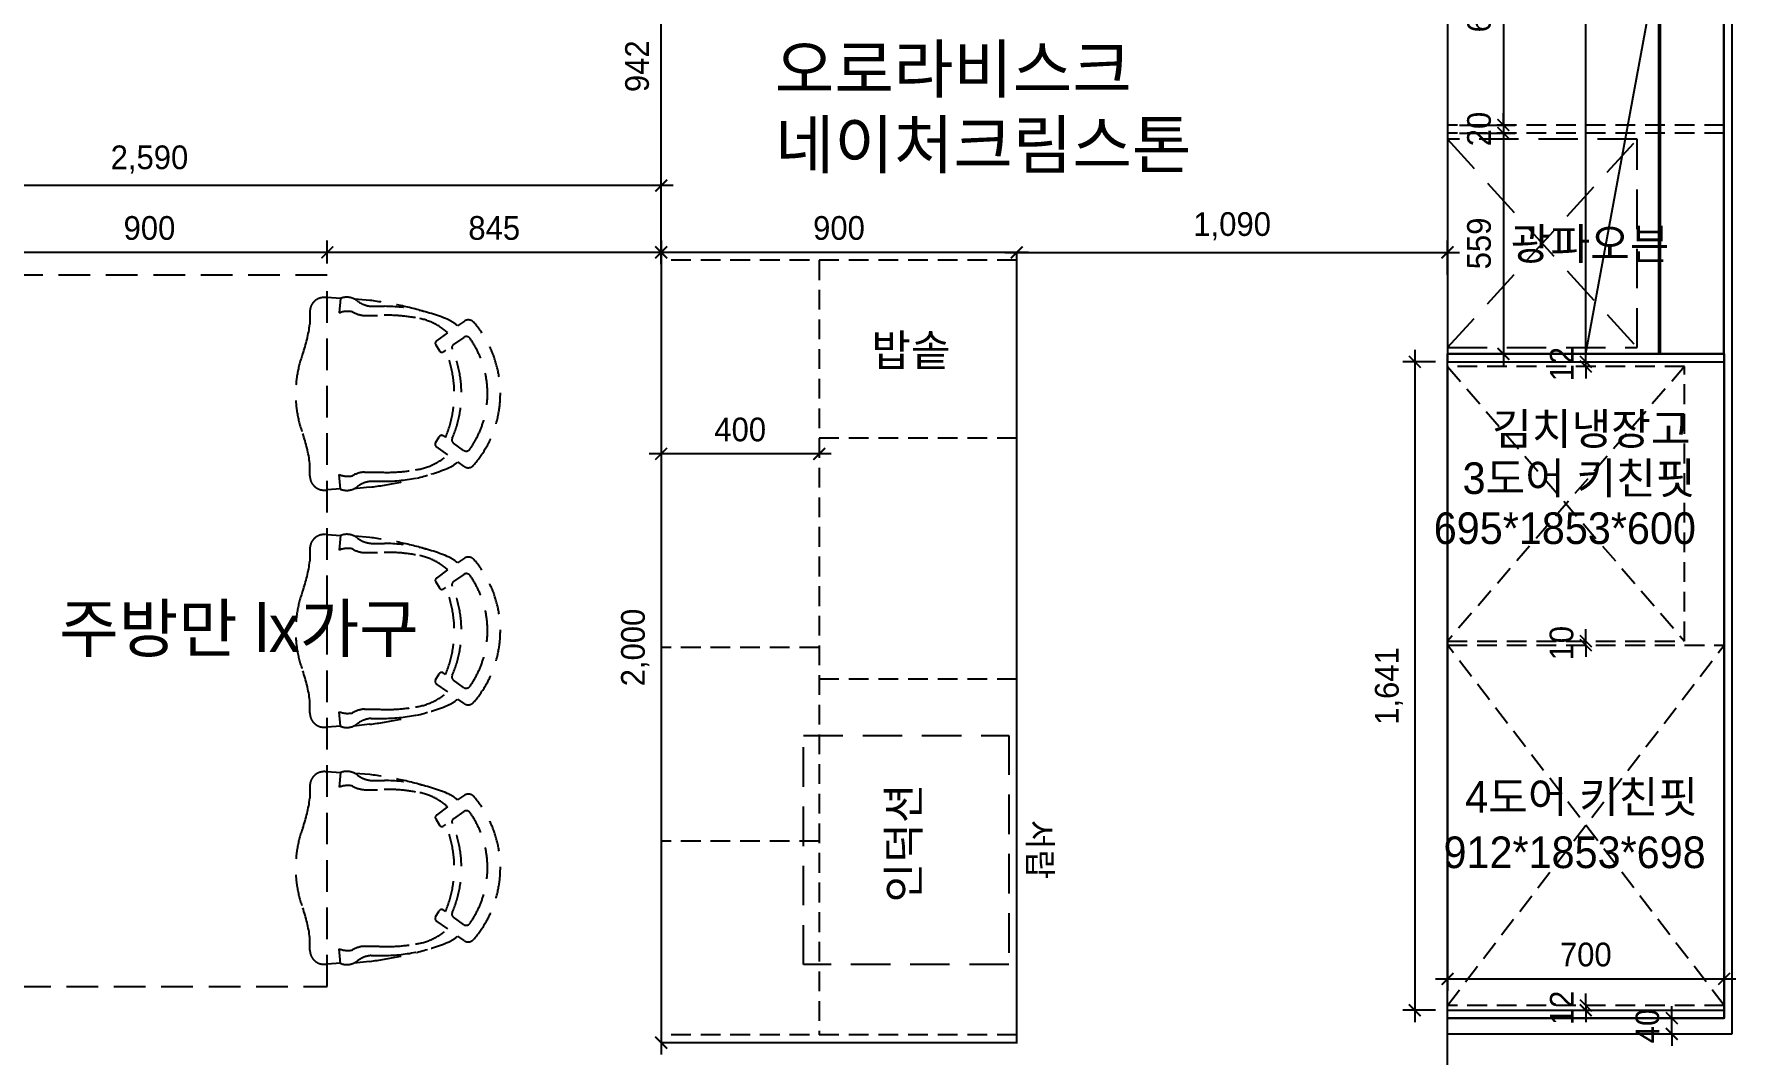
# Model space of a CAD drawing. Header units: millimetres. Extents: x 236955 to 308542, y 30900 to 88969.
# Drawn here: x 269468 to 273775, y 67727 to 70311 of the extents above; entities that cross this region are included whole.
import ezdxf

# ---------------------------------------------------------------- set-up
doc = ezdxf.new("R2010")
doc.units = ezdxf.units.MM
doc.header["$LTSCALE"] = 100
doc.header["$PDMODE"] = 3
for name, pattern in [('DASHED', [0.75, 0.5, -0.25]), ('DASHEDX2', [1.5, 1, -0.5]), ('DH-HID2', [1.2, 0.8, -0.4]), ('HID', [2.3, 1.5, -0.8]), ('HID2', [1, 0.5, -0.5])]:
    doc.linetypes.add(name, pattern=pattern)
doc.layers.get('DEFPOINTS').update_dxf_attribs({"color": 248})
for name, color, linetype in [('0-ELC TEXT', 7, 'Continuous'), ('06-FUR', 6, 'Continuous'), ('06-LIGHT', 4, 'Continuous'), ('07-DIM WAL', 5, 'Continuous'), ('3.기호.계단선', 30, 'Continuous'), ('F-WALL1', 2, 'Continuous'), ('FIN', 7, 'Continuous'), ('FU-FURM', 251, 'DH-HID2'), ('FUR', 8, 'DASHED'), ('설비', 140, 'Continuous')]:
    doc.layers.add(name, color=color, linetype=linetype)
doc.styles.add('HY 울릉도 L', font='')
doc.styles.add('코레일둥고', font='Korail_Round_Gothic_Medium.ttf')
doc.styles.get('HY 울릉도 L').set_extended_font_data('HY울릉도L')
doc.dimstyles.new('30', dxfattribs={"dimscale": 30, "dimtxt": 2, "dimasz": 1, "dimexe": 1, "dimexo": 1, "dimgap": 1, "dimtad": 1, "dimdec": 0, "dimrnd": 0.05, "dimdsep": 46, "dimlunit": 6, "dimtxsty": 'HY 울릉도 L', "dimblk": 'ARCHTICK', "dimcen": 2.5, "dimdle": 1, "dimclrd": 133, "dimclre": 133, "dimclrt": 30, "dimadec": 0, "dimazin": 0, "dimtfac": 1, "dimtdec": 0, "dimtix": 1, "dimtmove": 2, "dimatfit": 3, "dimldrblk": 'ARCHTICK', "dimfxl": 1, "dimlwd": -1, "dimlwe": -1, "dimarcsym": 0})

# ---------------------------------------------------------------- blocks, each defined once
blk = doc.blocks.new('flooor')
at = {"layer": 'F-WALL1'}
for p, q in [((273764.6, 67780.5), (273764.6, 71450.5)), ((273044.6, 67625.5), (273044.6, 67780.5)), ((273044.6, 67780.5), (273764.6, 67780.5))]:
    blk.add_line(p, q, dxfattribs=at)
blk = doc.blocks.new('F-509')
at = {"layer": 'FU-FURM'}
for p, q in [((116.1, 796.9), (127.9, 779.9)), ((157.1, 795.2), (175.2, 769.3)), ((443.1, 794.8), (424.5, 769.2)), ((483.9, 796.4), (472.4, 780)), ((716.1, 796.9), (727.9, 779.9)), ((757.1, 795.2), (775.2, 769.3)), ((1043.1, 794.8), (1024.5, 769.2)), ((1083.9, 796.4), (1072.4, 780)), ((1316.1, 796.9), (1327.9, 779.9)), ((1357.1, 795.2), (1375.2, 769.3)), ((1643.1, 794.8), (1624.5, 769.2)), ((1683.9, 796.4), (1672.4, 780)), ((145.3, 754.6), (166.3, 726.5)), ((176, 724.4), (191.4, 733.8)), ((189.9, 749.5), (193.6, 744.2)), ((410.1, 749), (406.4, 743.6)), ((424, 723.9), (408.6, 733.3)), ((454.3, 755.3), (433.7, 725.9)), ((745.3, 754.6), (766.3, 726.5)), ((776, 724.4), (791.4, 733.8)), ((789.9, 749.5), (793.6, 744.2)), ((1010.1, 749), (1006.4, 743.6)), ((1024, 723.9), (1008.6, 733.3)), ((1054.3, 755.3), (1033.7, 725.9)), ((1345.3, 754.6), (1366.3, 726.5)), ((1376, 724.4), (1391.4, 733.8)), ((1389.9, 749.5), (1393.6, 744.2)), ((1610.1, 749), (1606.4, 743.6)), ((1624, 723.9), (1608.6, 733.3)), ((1654.3, 755.3), (1633.7, 725.9)), ((78.5, 561.5), (78.5, 594.7)), ((101.9, 544), (101.9, 577.2)), ((498.1, 544), (498.1, 577.2)), ((521.5, 561.5), (521.5, 594.7)), ((678.5, 561.5), (678.5, 594.7)), ((701.9, 544), (701.9, 577.2)), ((1098.1, 544), (1098.1, 577.2)), ((1121.5, 561.5), (1121.5, 594.7)), ((1278.5, 561.5), (1278.5, 594.7)), ((1301.9, 544), (1301.9, 577.2)), ((1698.1, 544), (1698.1, 577.2)), ((1721.5, 561.5), (1721.5, 594.7)), ((63.7, 557.8), (60.5, 519.4)), ((536.3, 557.8), (540.8, 516.8)), ((663.7, 557.8), (660.5, 519.4)), ((1136.3, 557.8), (1140.8, 516.8)), ((1263.7, 557.8), (1260.5, 519.4)), ((1736.3, 557.8), (1740.8, 516.8)), ((59.1, 483.4), (56.7, 449.8)), ((58.7, 483.5), (95.5, 480.2)), ((541.3, 483.5), (504.5, 480.2)), ((540.9, 483.4), (543.3, 449.8)), ((659.1, 483.4), (656.7, 449.8)), ((658.7, 483.5), (695.5, 480.2)), ((1141.3, 483.5), (1104.5, 480.2)), ((1140.9, 483.4), (1143.3, 449.8)), ((1259.1, 483.4), (1256.7, 449.8)), ((1258.7, 483.5), (1295.5, 480.2)), ((1741.3, 483.5), (1704.5, 480.2)), ((1740.9, 483.4), (1743.3, 449.8)), ((1800, 450), (0, 450)), ((0, 450), (0, -450)), ((1800, -450), (1800, 450)), ((92.3, 406), (123.7, 406)), ((507.7, 406), (476.3, 406)), ((692.3, 406), (723.7, 406)), ((1107.7, 406), (1076.3, 406)), ((1292.3, 406), (1323.7, 406)), ((1707.7, 406), (1676.3, 406)), ((92.3, -406), (123.7, -406)), ((507.7, -406), (476.3, -406)), ((692.3, -406), (723.7, -406)), ((1107.7, -406), (1076.3, -406)), ((1292.3, -406), (1323.7, -406)), ((1707.7, -406), (1676.3, -406)), ((0, -450), (1800, -450)), ((59.1, -483.4), (56.7, -449.8)), ((540.9, -483.4), (543.3, -449.8)), ((659.1, -483.4), (656.7, -449.8)), ((1140.9, -483.4), (1143.3, -449.8)), ((1259.1, -483.4), (1256.7, -449.8)), ((1740.9, -483.4), (1743.3, -449.8)), ((58.7, -483.5), (95.5, -480.2)), ((541.3, -483.5), (504.5, -480.2)), ((536.3, -557.8), (540.8, -516.8)), ((658.7, -483.5), (695.5, -480.2)), ((1141.3, -483.5), (1104.5, -480.2)), ((1136.3, -557.8), (1140.8, -516.8)), ((1258.7, -483.5), (1295.5, -480.2)), ((1741.3, -483.5), (1704.5, -480.2)), ((1736.3, -557.8), (1740.8, -516.8)), ((63.7, -557.8), (60.5, -519.4)), ((101.9, -544), (101.9, -577.2)), ((498.1, -544), (498.1, -577.2)), ((663.7, -557.8), (660.5, -519.4)), ((701.9, -544), (701.9, -577.2)), ((1098.1, -544), (1098.1, -577.2)), ((1263.7, -557.8), (1260.5, -519.4)), ((1301.9, -544), (1301.9, -577.2)), ((1698.1, -544), (1698.1, -577.2)), ((78.5, -561.5), (78.5, -594.7)), ((521.5, -561.5), (521.5, -594.7)), ((678.5, -561.5), (678.5, -594.7)), ((1121.5, -561.5), (1121.5, -594.7)), ((1278.5, -561.5), (1278.5, -594.7)), ((1721.5, -561.5), (1721.5, -594.7)), ((145.3, -754.6), (166.3, -726.5)), ((176, -724.4), (191.4, -733.8)), ((424, -723.9), (408.6, -733.3)), ((454.3, -755.3), (433.7, -725.9)), ((745.3, -754.6), (766.3, -726.5)), ((776, -724.4), (791.4, -733.8)), ((1024, -723.9), (1008.6, -733.3)), ((1054.3, -755.3), (1033.7, -725.9)), ((1345.3, -754.6), (1366.3, -726.5)), ((1376, -724.4), (1391.4, -733.8)), ((1624, -723.9), (1608.6, -733.3)), ((1654.3, -755.3), (1633.7, -725.9)), ((157.1, -795.2), (175.2, -769.3)), ((189.9, -749.5), (193.6, -744.2)), ((410.1, -749), (406.4, -743.6)), ((443.1, -794.8), (424.5, -769.2)), ((757.1, -795.2), (775.2, -769.3)), ((789.9, -749.5), (793.6, -744.2)), ((1010.1, -749), (1006.4, -743.6)), ((1043.1, -794.8), (1024.5, -769.2)), ((1357.1, -795.2), (1375.2, -769.3)), ((1389.9, -749.5), (1393.6, -744.2)), ((1610.1, -749), (1606.4, -743.6)), ((1643.1, -794.8), (1624.5, -769.2)), ((116.1, -796.9), (127.9, -779.9)), ((483.9, -796.4), (472.4, -780)), ((716.1, -796.9), (727.9, -779.9)), ((1083.9, -796.4), (1072.4, -780)), ((1316.1, -796.9), (1327.9, -779.9)), ((1683.9, -796.4), (1672.4, -780))]:
    blk.add_line(p, q, dxfattribs=at)
for centre, radius, start, end in [((299.7, 612.2), 275.8, 48.9849, 130.9236), ((899.7, 612.2), 275.8, 48.9849, 130.9236), ((1499.7, 612.2), 275.8, 48.9849, 130.9236), ((131.1, 807.1), 18.1, 130.7501, 214.0875), ((299.7, 612.2), 243.3, 55.1442, 124.746), ((468.9, 806.6), 18.1, 325.9124, 49.2502), ((731.1, 807.1), 18.1, 130.7501, 214.0875), ((899.7, 612.2), 243.3, 55.1442, 124.746), ((1068.9, 806.6), 18.1, 325.9124, 49.2502), ((1331.1, 807.1), 18.1, 130.7501, 214.0875), ((1499.7, 612.2), 243.3, 55.1442, 124.746), ((1668.9, 806.6), 18.1, 325.9124, 49.2502), ((204.2, 713.9), 100.8, 139.1184, 153.753), ((166.8, 801.9), 11.7, 117.6527, 214.5336), ((299.7, 505.2), 284.4, 66.6471, 113.3047), ((433.3, 801.5), 11.7, 325.4666, 62.3478), ((396.2, 714), 100.8, 26.247, 40.7292), ((804.2, 713.9), 100.8, 139.1184, 153.753), ((766.8, 801.9), 11.7, 117.6527, 214.5336), ((899.7, 505.2), 284.4, 66.6471, 113.3047), ((1033.3, 801.5), 11.7, 325.4666, 62.3478), ((996.2, 714), 100.8, 26.247, 40.7292), ((1404.2, 713.9), 100.8, 139.1184, 153.753), ((1366.8, 801.9), 11.7, 117.6527, 214.5336), ((1499.7, 505.2), 284.4, 66.6471, 113.3047), ((1633.3, 801.5), 11.7, 325.4666, 62.3478), ((1596.2, 714), 100.8, 26.247, 40.7292), ((508.2, 589.1), 429.7, 156.7536, 179.259), ((257, 653.8), 150.6, 137.9194, 172.5243), ((182.9, 775.1), 9.64, 217.092, 296.3528), ((299.7, 487.1), 284.4, 67.1404, 112.724), ((187.7, 740), 7.23, 301.3071, 34.9997), ((412.3, 739.5), 7.23, 144.9995, 238.6929), ((416.8, 775), 9.64, 243.6473, 322.908), ((343, 653.8), 150.6, 7.4757, 42.378), ((91.8, 589.1), 429.7, 0.741, 23.2464), ((1108.2, 589.1), 429.7, 156.7536, 179.259), ((857, 653.8), 150.6, 137.9194, 172.5243), ((782.9, 775.1), 9.64, 217.092, 296.3528), ((899.7, 487.1), 284.4, 67.1404, 112.724), ((787.7, 740), 7.23, 301.3071, 34.9997), ((1012.3, 739.5), 7.23, 144.9995, 238.6929), ((1016.8, 775), 9.64, 243.6473, 322.908), ((943, 653.8), 150.6, 7.4757, 42.378), ((691.8, 589.1), 429.7, 0.741, 23.2464), ((1708.2, 589.1), 429.7, 156.7536, 179.259), ((1457, 653.8), 150.6, 137.9194, 172.5243), ((1382.9, 775.1), 9.64, 217.092, 296.3528), ((1499.7, 487.1), 284.4, 67.1404, 112.724), ((1387.7, 740), 7.23, 301.3071, 34.9997), ((1612.3, 739.5), 7.23, 144.9995, 238.6929), ((1616.8, 775), 9.64, 243.6473, 322.908), ((1543, 653.8), 150.6, 7.4757, 42.378), ((1291.8, 589.1), 429.7, 0.741, 23.2464), ((961.3, 447.1), 904.4, 163.5478, 172.973), ((172.2, 730.6), 7.23, 214.9997, 301.3075), ((427.8, 730.1), 7.23, 238.6924, 325.0004), ((-361.3, 447.1), 904.4, 7.027, 16.4522), ((1561.3, 447.1), 904.4, 163.5478, 172.973), ((772.2, 730.6), 7.23, 214.9997, 301.3075), ((1027.8, 730.1), 7.23, 238.6924, 325.0004), ((238.7, 447.1), 904.4, 7.027, 16.4522), ((2161.3, 447.1), 904.4, 163.5478, 172.973), ((1372.2, 730.6), 7.23, 214.9997, 301.3075), ((1627.8, 730.1), 7.23, 238.6924, 325.0004), ((838.7, 447.1), 904.4, 7.027, 16.4522), ((504.6, 601.2), 403.4, 169.6933, 183.4014), ((95.4, 601.2), 403.4, 356.5986, 10.3067), ((1104.6, 601.2), 403.4, 169.6933, 183.4014), ((695.4, 601.2), 403.4, 356.5986, 10.3067), ((1704.6, 601.2), 403.4, 169.6933, 183.4014), ((1295.4, 601.2), 403.4, 356.5986, 10.3067), ((12.4, 599.8), 66.3, 7.6833, 7.6834), ((612.4, 599.8), 66.3, 7.6833, 7.6834), ((1212.4, 599.8), 66.3, 7.6833, 7.6834), ((12.4, 566.6), 66.3, 320.6575, 355.5515), ((587.6, 566.6), 66.3, 184.4485, 219.3424), ((612.4, 566.6), 66.3, 320.6575, 355.5515), ((1187.6, 566.6), 66.3, 184.4485, 219.3424), ((1212.4, 566.6), 66.3, 320.6575, 355.5515), ((1787.6, 566.6), 66.3, 184.4485, 219.3424), ((98.4, 499.5), 42.8, 144.1119, 201.9627), ((35.7, 548), 66.3, 329.0557, 356.5514), ((564.3, 548), 66.3, 183.4486, 210.9443), ((501.6, 499.5), 42.8, 338.0372, 35.8882), ((698.4, 499.5), 42.8, 144.1119, 201.9627), ((635.7, 548), 66.3, 329.0557, 356.5514), ((1164.3, 548), 66.3, 183.4486, 210.9443), ((1101.6, 499.5), 42.8, 338.0372, 35.8882), ((1298.4, 499.5), 42.8, 144.1119, 201.9627), ((1235.7, 548), 66.3, 329.0557, 356.5514), ((1764.3, 548), 66.3, 183.4486, 210.9443), ((1701.6, 499.5), 42.8, 338.0372, 35.8882), ((150.1, 501.9), 58.8, 168.2458, 201.6628), ((449.9, 501.9), 58.8, 338.3372, 11.7542), ((750.1, 501.9), 58.8, 168.2458, 201.6628), ((1049.9, 501.9), 58.8, 338.3372, 11.7542), ((1350.1, 501.9), 58.8, 168.2458, 201.6628), ((1649.9, 501.9), 58.8, 338.3372, 11.7542), ((92.3, 442.1), 36.1, 172.9835, 270), ((507.7, 442.1), 36.1, 270, 7.0165), ((692.3, 442.1), 36.1, 172.9835, 270), ((1107.7, 442.1), 36.1, 270, 7.0165), ((1292.3, 442.1), 36.1, 172.9835, 270), ((1707.7, 442.1), 36.1, 270, 7.0165), ((76.4, 41.3), 367.7, 70.4837, 82.6116), ((300, 659.5), 289.7, 249.6554, 290.3446), ((523.6, 41.3), 367.7, 97.3884, 109.5163), ((676.4, 41.3), 367.7, 70.4837, 82.6116), ((900, 659.5), 289.7, 249.6554, 290.3446), ((1123.6, 41.3), 367.7, 97.3884, 109.5163), ((1276.4, 41.3), 367.7, 70.4837, 82.6116), ((1500, 659.5), 289.7, 249.6554, 290.3446), ((1723.6, 41.3), 367.7, 97.3884, 109.5163), ((300, -659.5), 289.7, 69.6554, 110.3446), ((900, -659.5), 289.7, 69.6554, 110.3446), ((1500, -659.5), 289.7, 69.6554, 110.3446), ((92.3, -442.1), 36.1, 90, 187.0165), ((76.4, -41.3), 367.7, 277.3884, 289.5163), ((523.6, -41.3), 367.7, 250.4837, 262.6116), ((507.7, -442.1), 36.1, 352.9835, 90), ((692.3, -442.1), 36.1, 90, 187.0165), ((676.4, -41.3), 367.7, 277.3884, 289.5163), ((1123.6, -41.3), 367.7, 250.4837, 262.6116), ((1107.7, -442.1), 36.1, 352.9835, 90), ((1292.3, -442.1), 36.1, 90, 187.0165), ((1276.4, -41.3), 367.7, 277.3884, 289.5163), ((1723.6, -41.3), 367.7, 250.4837, 262.6116), ((1707.7, -442.1), 36.1, 352.9835, 90), ((98.4, -499.5), 42.8, 158.0373, 215.8881), ((150.1, -501.9), 58.8, 158.3372, 191.7542), ((35.7, -548), 66.3, 3.4486, 30.9443), ((564.3, -548), 66.3, 149.0557, 176.5514), ((449.9, -501.9), 58.8, 348.2458, 21.6628), ((501.6, -499.5), 42.8, 324.1118, 21.9628), ((698.4, -499.5), 42.8, 158.0373, 215.8881), ((750.1, -501.9), 58.8, 158.3372, 191.7542), ((635.7, -548), 66.3, 3.4486, 30.9443), ((1164.3, -548), 66.3, 149.0557, 176.5514), ((1049.9, -501.9), 58.8, 348.2458, 21.6628), ((1101.6, -499.5), 42.8, 324.1118, 21.9628), ((1298.4, -499.5), 42.8, 158.0373, 215.8881), ((1350.1, -501.9), 58.8, 158.3372, 191.7542), ((1235.7, -548), 66.3, 3.4486, 30.9443), ((1764.3, -548), 66.3, 149.0557, 176.5514), ((1649.9, -501.9), 58.8, 348.2458, 21.6628), ((1701.6, -499.5), 42.8, 324.1118, 21.9628), ((12.4, -566.6), 66.3, 4.4485, 39.3425), ((961.3, -447.1), 904.4, 187.027, 196.4522), ((-361.3, -447.1), 904.4, 343.5478, 352.973), ((587.6, -566.6), 66.3, 140.6576, 175.5515), ((612.4, -566.6), 66.3, 4.4485, 39.3425), ((1561.3, -447.1), 904.4, 187.027, 196.4522), ((238.7, -447.1), 904.4, 343.5478, 352.973), ((1187.6, -566.6), 66.3, 140.6576, 175.5515), ((1212.4, -566.6), 66.3, 4.4485, 39.3425), ((2161.3, -447.1), 904.4, 187.027, 196.4522), ((838.7, -447.1), 904.4, 343.5478, 352.973), ((1787.6, -566.6), 66.3, 140.6576, 175.5515), ((508.2, -589.1), 429.7, 180.741, 203.2464), ((504.6, -601.2), 403.4, 176.5986, 190.3067), ((91.8, -589.1), 429.7, 336.7536, 359.259), ((95.4, -601.2), 403.4, 349.6933, 3.4014), ((1108.2, -589.1), 429.7, 180.741, 203.2464), ((1104.6, -601.2), 403.4, 176.5986, 190.3067), ((691.8, -589.1), 429.7, 336.7536, 359.259), ((695.4, -601.2), 403.4, 349.6933, 3.4014), ((1708.2, -589.1), 429.7, 180.741, 203.2464), ((1704.6, -601.2), 403.4, 176.5986, 190.3067), ((1291.8, -589.1), 429.7, 336.7536, 359.259), ((1295.4, -601.2), 403.4, 349.6933, 3.4014), ((12.4, -599.8), 66.3, 352.3166, 352.3167), ((612.4, -599.8), 66.3, 352.3166, 352.3167), ((1212.4, -599.8), 66.3, 352.3166, 352.3167), ((257, -653.8), 150.6, 187.4757, 222.0806), ((343, -653.8), 150.6, 317.622, 352.5243), ((857, -653.8), 150.6, 187.4757, 222.0806), ((943, -653.8), 150.6, 317.622, 352.5243), ((1457, -653.8), 150.6, 187.4757, 222.0806), ((1543, -653.8), 150.6, 317.622, 352.5243), ((172.2, -730.6), 7.23, 58.6925, 145.0003), ((427.8, -730.1), 7.23, 34.9996, 121.3076), ((772.2, -730.6), 7.23, 58.6925, 145.0003), ((1027.8, -730.1), 7.23, 34.9996, 121.3076), ((1372.2, -730.6), 7.23, 58.6925, 145.0003), ((1627.8, -730.1), 7.23, 34.9996, 121.3076), ((204.2, -713.9), 100.8, 206.247, 220.8816), ((182.9, -775.1), 9.64, 63.6472, 142.908), ((299.7, -505.2), 284.4, 246.6953, 293.3529), ((299.7, -487.1), 284.4, 247.276, 292.8596), ((187.7, -740), 7.23, 325.0003, 58.6929), ((412.3, -739.5), 7.23, 121.3071, 215.0005), ((416.8, -775), 9.64, 37.092, 116.3527), ((396.2, -714), 100.8, 319.2708, 333.753), ((804.2, -713.9), 100.8, 206.247, 220.8816), ((782.9, -775.1), 9.64, 63.6472, 142.908), ((899.7, -505.2), 284.4, 246.6953, 293.3529), ((899.7, -487.1), 284.4, 247.276, 292.8596), ((787.7, -740), 7.23, 325.0003, 58.6929), ((1012.3, -739.5), 7.23, 121.3071, 215.0005), ((1016.8, -775), 9.64, 37.092, 116.3527), ((996.2, -714), 100.8, 319.2708, 333.753), ((1404.2, -713.9), 100.8, 206.247, 220.8816), ((1382.9, -775.1), 9.64, 63.6472, 142.908), ((1499.7, -505.2), 284.4, 246.6953, 293.3529), ((1499.7, -487.1), 284.4, 247.276, 292.8596), ((1387.7, -740), 7.23, 325.0003, 58.6929), ((1612.3, -739.5), 7.23, 121.3071, 215.0005), ((1616.8, -775), 9.64, 37.092, 116.3527), ((1596.2, -714), 100.8, 319.2708, 333.753), ((131.1, -807.1), 18.1, 145.9125, 229.2499), ((166.8, -801.9), 11.7, 145.4664, 242.3473), ((299.7, -612.2), 243.3, 235.254, 304.8558), ((433.3, -801.5), 11.7, 297.6522, 34.5334), ((468.9, -806.6), 18.1, 310.7498, 34.0876), ((731.1, -807.1), 18.1, 145.9125, 229.2499), ((766.8, -801.9), 11.7, 145.4664, 242.3473), ((899.7, -612.2), 243.3, 235.254, 304.8558), ((1033.3, -801.5), 11.7, 297.6522, 34.5334), ((1068.9, -806.6), 18.1, 310.7498, 34.0876), ((1331.1, -807.1), 18.1, 145.9125, 229.2499), ((1366.8, -801.9), 11.7, 145.4664, 242.3473), ((1499.7, -612.2), 243.3, 235.254, 304.8558), ((1633.3, -801.5), 11.7, 297.6522, 34.5334), ((1668.9, -806.6), 18.1, 310.7498, 34.0876), ((299.7, -612.2), 275.8, 229.0764, 311.0151), ((899.7, -612.2), 275.8, 229.0764, 311.0151), ((1499.7, -612.2), 275.8, 229.0764, 311.0151)]:
    blk.add_arc(centre, radius, start, end, dxfattribs=at)
blk = doc.blocks.new('_ArchTick')
at = {"color": 0, "linetype": 'ByBlock', "const_width": 0.15}
blk.add_lwpolyline([(-0.5, -0.5), (0.5, 0.5)], dxfattribs=at)
blk = doc.blocks.new('*D74')
at = {"layer": '07-DIM WAL', "color": 133}
for p, q in [((273044.6, 69471.5), (273044.6, 67889.8)), ((273744.6, 69471.5), (273744.6, 67889.8)), ((273014.6, 67919.8), (273774.6, 67919.8))]:
    blk.add_line(p, q, dxfattribs=at)
at = {"layer": 'DEFPOINTS', "color": 0}
for p in [(273044.6, 69501.5), (273744.6, 69501.5), (273744.6, 67919.8)]:
    blk.add_point(p, dxfattribs=at)
at = {"layer": '07-DIM WAL', "color": 133, "xscale": 30, "yscale": 30, "zscale": 30, "rotation": 180}
blk.add_blockref('_ArchTick', (273044.6, 67919.8), dxfattribs=at)
at = {"layer": '07-DIM WAL', "color": 133, "xscale": 30, "yscale": 30, "zscale": 30}
blk.add_blockref('_ArchTick', (273744.6, 67919.8), dxfattribs=at)
at = {"layer": '07-DIM WAL', "color": 30, "insert": (273394.6, 67981.1), "char_height": 60, "attachment_point": 5, "style": 'HY 울릉도 L'}
blk.add_mtext('700', dxfattribs=at)
blk = doc.blocks.new('*D75')
at = {"layer": '07-DIM WAL', "color": 133}
for p, q in [((273394.6, 67852.5), (273394.6, 67882.5)), ((273394.6, 67852.5), (273394.6, 67840.5)), ((273394.6, 67840.5), (273394.6, 67810.5)), ((273424.6, 67852.5), (273424.6, 67852.5)), ((273424.6, 67840.5), (273424.6, 67840.5))]:
    blk.add_line(p, q, dxfattribs=at)
at = {"layer": 'DEFPOINTS', "color": 0}
for p in [(273394.6, 67852.5), (273394.6, 67840.5), (273394.6, 67840.5)]:
    blk.add_point(p, dxfattribs=at)
at = {"layer": '07-DIM WAL', "color": 133, "xscale": 30, "yscale": 30, "zscale": 30}
for p, rotation in [((273394.6, 67852.5), 270), ((273394.6, 67840.5), 90)]:
    blk.add_blockref('_ArchTick', p, dxfattribs=dict(at, rotation=rotation))
at = {"layer": '07-DIM WAL', "color": 30, "insert": (273333.9, 67846.5), "char_height": 60, "attachment_point": 5, "rotation": 90, "style": 'HY 울릉도 L'}
blk.add_mtext('12', dxfattribs=at)
blk = doc.blocks.new('*D76')
at = {"layer": '07-DIM WAL', "color": 133}
for p, q in [((273394.6, 68774.5), (273394.6, 68804.5)), ((273394.6, 68764.5), (273394.6, 68774.5)), ((273394.6, 68764.5), (273394.6, 68734.5)), ((273424.6, 68774.5), (273424.6, 68774.5)), ((273424.6, 68764.5), (273424.6, 68764.5))]:
    blk.add_line(p, q, dxfattribs=at)
at = {"layer": 'DEFPOINTS', "color": 0}
for p in [(273394.6, 68774.5), (273394.6, 68774.5), (273394.6, 68764.5)]:
    blk.add_point(p, dxfattribs=at)
at = {"layer": '07-DIM WAL', "color": 133, "xscale": 30, "yscale": 30, "zscale": 30}
for p, rotation in [((273394.6, 68774.5), 270), ((273394.6, 68764.5), 90)]:
    blk.add_blockref('_ArchTick', p, dxfattribs=dict(at, rotation=rotation))
at = {"layer": '07-DIM WAL', "color": 30, "insert": (273333.4, 68769.5), "char_height": 60, "attachment_point": 5, "rotation": 90, "style": 'HY 울릉도 L'}
blk.add_mtext('10', dxfattribs=at)
blk = doc.blocks.new('*D77')
at = {"layer": '07-DIM WAL', "color": 133}
for p, q in [((273394.6, 69481.5), (273394.6, 69511.5)), ((273394.6, 69469.5), (273394.6, 69481.5)), ((273424.6, 69481.5), (273424.6, 69481.5)), ((273394.6, 69469.5), (273394.6, 69439.5)), ((273424.6, 69469.5), (273424.6, 69469.5))]:
    blk.add_line(p, q, dxfattribs=at)
at = {"layer": 'DEFPOINTS', "color": 0}
for p in [(273394.6, 69481.5), (273394.6, 69481.5), (273394.6, 69469.5)]:
    blk.add_point(p, dxfattribs=at)
at = {"layer": '07-DIM WAL', "color": 133, "xscale": 30, "yscale": 30, "zscale": 30}
for p, rotation in [((273394.6, 69481.5), 270), ((273394.6, 69469.5), 90)]:
    blk.add_blockref('_ArchTick', p, dxfattribs=dict(at, rotation=rotation))
at = {"layer": '07-DIM WAL', "color": 30, "insert": (273333.9, 69475.5), "char_height": 60, "attachment_point": 5, "rotation": 90, "style": 'HY 울릉도 L'}
blk.add_mtext('12', dxfattribs=at)
blk = doc.blocks.new('*D78')
at = {"layer": '07-DIM WAL', "color": 133}
for p, q in [((271054.6, 69728.5), (271054.6, 70730.5)), ((271118.3, 70700.5), (271024.6, 70700.5)), ((271024.6, 69758.5), (271024.6, 69758.5))]:
    blk.add_line(p, q, dxfattribs=at)
at = {"layer": 'DEFPOINTS', "color": 0}
for p in [(271054.6, 70700.5), (271148.3, 70700.5), (271054.6, 69758.5)]:
    blk.add_point(p, dxfattribs=at)
at = {"layer": '07-DIM WAL', "color": 133, "xscale": 30, "yscale": 30, "zscale": 30}
for p, rotation in [((271054.6, 70700.5), 90), ((271054.6, 69758.5), 270)]:
    blk.add_blockref('_ArchTick', p, dxfattribs=dict(at, rotation=rotation))
at = {"layer": '07-DIM WAL', "color": 30, "insert": (270993.9, 70229.5), "char_height": 60, "attachment_point": 5, "rotation": 90, "style": 'HY 울릉도 L'}
blk.add_mtext('942', dxfattribs=at)
blk = doc.blocks.new('*D79')
at = {"layer": '07-DIM WAL', "color": 133}
for p, q in [((271054.6, 69788.5), (271054.6, 67728.5)), ((271084.6, 69758.5), (271084.6, 69758.5)), ((271084.6, 67758.5), (271084.6, 67758.5))]:
    blk.add_line(p, q, dxfattribs=at)
at = {"layer": 'DEFPOINTS', "color": 0}
for p in [(271054.6, 69758.5), (271054.6, 67758.5), (271054.6, 67758.5)]:
    blk.add_point(p, dxfattribs=at)
at = {"layer": '07-DIM WAL', "color": 133, "xscale": 30, "yscale": 30, "zscale": 30}
for p, rotation in [((271054.6, 69758.5), 90), ((271054.6, 67758.5), 270)]:
    blk.add_blockref('_ArchTick', p, dxfattribs=dict(at, rotation=rotation))
at = {"layer": '07-DIM WAL', "color": 30, "insert": (270988.7, 68758.5), "char_height": 60, "attachment_point": 5, "rotation": 90, "style": 'HY 울릉도 L'}
blk.add_mtext('2,000', dxfattribs=at)
blk = doc.blocks.new('*D80')
at = {"layer": '07-DIM WAL', "color": 133}
for p, q in [((270209.6, 69788.5), (270209.6, 69788.5)), ((271054.6, 69788.5), (271054.6, 69788.5)), ((271084.6, 69758.5), (270179.6, 69758.5))]:
    blk.add_line(p, q, dxfattribs=at)
at = {"layer": 'DEFPOINTS', "color": 0}
for p in [(270209.6, 69758.5), (270209.6, 69758.5), (271054.6, 69758.5)]:
    blk.add_point(p, dxfattribs=at)
at = {"layer": '07-DIM WAL', "color": 133, "xscale": 30, "yscale": 30, "zscale": 30, "rotation": 180}
blk.add_blockref('_ArchTick', (270209.6, 69758.5), dxfattribs=at)
at = {"layer": '07-DIM WAL', "color": 133, "xscale": 30, "yscale": 30, "zscale": 30}
blk.add_blockref('_ArchTick', (271054.6, 69758.5), dxfattribs=at)
at = {"layer": '07-DIM WAL', "color": 30, "insert": (270632.1, 69819.8), "char_height": 60, "attachment_point": 5, "style": 'HY 울릉도 L'}
blk.add_mtext('845', dxfattribs=at)
blk = doc.blocks.new('*D81')
at = {"layer": '07-DIM WAL', "color": 133}
for p, q in [((269309.6, 69730.5), (269309.6, 69788.5)), ((270209.6, 69730.5), (270209.6, 69788.5)), ((270239.6, 69758.5), (269279.6, 69758.5))]:
    blk.add_line(p, q, dxfattribs=at)
at = {"layer": 'DEFPOINTS', "color": 0}
for p in [(269309.6, 69758.5), (269309.6, 69700.5), (270209.6, 69700.5)]:
    blk.add_point(p, dxfattribs=at)
at = {"layer": '07-DIM WAL', "color": 133, "xscale": 30, "yscale": 30, "zscale": 30, "rotation": 180}
blk.add_blockref('_ArchTick', (269309.6, 69758.5), dxfattribs=at)
at = {"layer": '07-DIM WAL', "color": 133, "xscale": 30, "yscale": 30, "zscale": 30}
blk.add_blockref('_ArchTick', (270209.6, 69758.5), dxfattribs=at)
at = {"layer": '07-DIM WAL', "color": 30, "insert": (269759.6, 69819.8), "char_height": 60, "attachment_point": 5, "style": 'HY 울릉도 L'}
blk.add_mtext('900', dxfattribs=at)
blk = doc.blocks.new('*D83')
at = {"layer": '07-DIM WAL', "color": 133}
for p, q in [((271054.6, 69788.5), (271054.6, 69788.5)), ((271954.6, 69788.5), (271954.6, 69788.5)), ((271984.6, 69758.5), (271024.6, 69758.5))]:
    blk.add_line(p, q, dxfattribs=at)
at = {"layer": 'DEFPOINTS', "color": 0}
for p in [(271054.6, 69758.5), (271054.6, 69758.5), (271954.6, 69758.5)]:
    blk.add_point(p, dxfattribs=at)
at = {"layer": '07-DIM WAL', "color": 133, "xscale": 30, "yscale": 30, "zscale": 30, "rotation": 180}
blk.add_blockref('_ArchTick', (271054.6, 69758.5), dxfattribs=at)
at = {"layer": '07-DIM WAL', "color": 133, "xscale": 30, "yscale": 30, "zscale": 30}
blk.add_blockref('_ArchTick', (271954.6, 69758.5), dxfattribs=at)
at = {"layer": '07-DIM WAL', "color": 30, "insert": (271504.6, 69819.8), "char_height": 60, "attachment_point": 5, "style": 'HY 울릉도 L'}
blk.add_mtext('900', dxfattribs=at)
blk = doc.blocks.new('*D84')
at = {"layer": '07-DIM WAL', "color": 133}
for p, q in [((271954.6, 69788.5), (271954.6, 69788.5)), ((273044.6, 69701.6), (273044.6, 69788.5)), ((271924.6, 69758.5), (273074.6, 69758.5))]:
    blk.add_line(p, q, dxfattribs=at)
at = {"layer": 'DEFPOINTS', "color": 0}
for p in [(271954.6, 69758.5), (273044.6, 69758.5), (273044.6, 69671.6)]:
    blk.add_point(p, dxfattribs=at)
at = {"layer": '07-DIM WAL', "color": 133, "xscale": 30, "yscale": 30, "zscale": 30, "rotation": 180}
blk.add_blockref('_ArchTick', (271954.6, 69758.5), dxfattribs=at)
at = {"layer": '07-DIM WAL', "color": 133, "xscale": 30, "yscale": 30, "zscale": 30}
blk.add_blockref('_ArchTick', (273044.6, 69758.5), dxfattribs=at)
at = {"layer": '07-DIM WAL', "color": 30, "insert": (272499.6, 69824.5), "char_height": 60, "attachment_point": 5, "style": 'HY 울릉도 L'}
blk.add_mtext('1,090', dxfattribs=at)
blk = doc.blocks.new('*D371')
at = {"layer": '07-DIM WAL', "color": 133}
for p, q in [((273074.6, 70680.5), (273216, 70680.5)), ((273186, 70710.5), (273186, 70050.5)), ((273074.6, 70080.5), (273216, 70080.5))]:
    blk.add_line(p, q, dxfattribs=at)
at = {"layer": 'DEFPOINTS', "color": 0}
for p in [(273044.6, 70680.5), (273044.6, 70080.5), (273186, 70080.5)]:
    blk.add_point(p, dxfattribs=at)
at = {"layer": '07-DIM WAL', "color": 133, "xscale": 30, "yscale": 30, "zscale": 30}
for p, rotation in [((273186, 70680.5), 90), ((273186, 70080.5), 270)]:
    blk.add_blockref('_ArchTick', p, dxfattribs=dict(at, rotation=rotation))
at = {"layer": '07-DIM WAL', "color": 30, "insert": (273124.7, 70380.5), "char_height": 60, "attachment_point": 5, "rotation": 90, "style": 'HY 울릉도 L'}
blk.add_mtext('600', dxfattribs=at)
blk = doc.blocks.new('*D372')
at = {"layer": '07-DIM WAL', "color": 133}
for p, q in [((273074.6, 70080.5), (273216, 70080.5)), ((273186, 70080.5), (273186, 70110.5)), ((273186, 70080.5), (273186, 70060.5)), ((273074.6, 70060.5), (273216, 70060.5)), ((273186, 70060.5), (273186, 70030.5))]:
    blk.add_line(p, q, dxfattribs=at)
at = {"layer": 'DEFPOINTS', "color": 0}
for p in [(273044.6, 70080.5), (273044.6, 70060.5), (273186, 70060.5)]:
    blk.add_point(p, dxfattribs=at)
at = {"layer": '07-DIM WAL', "color": 133, "xscale": 30, "yscale": 30, "zscale": 30}
for p, rotation in [((273186, 70080.5), 270), ((273186, 70060.5), 90)]:
    blk.add_blockref('_ArchTick', p, dxfattribs=dict(at, rotation=rotation))
at = {"layer": '07-DIM WAL', "color": 30, "insert": (273124.7, 70070.5), "char_height": 60, "attachment_point": 5, "rotation": 90, "style": 'HY 울릉도 L'}
blk.add_mtext('20', dxfattribs=at)
blk = doc.blocks.new('*D373')
at = {"layer": '07-DIM WAL', "color": 133}
for p, q in [((273186, 70090.5), (273186, 69471.5)), ((273074.6, 70060.5), (273216, 70060.5)), ((273074.6, 69501.5), (273216, 69501.5))]:
    blk.add_line(p, q, dxfattribs=at)
at = {"layer": 'DEFPOINTS', "color": 0}
for p in [(273044.6, 70060.5), (273044.6, 69501.5), (273186, 69501.5)]:
    blk.add_point(p, dxfattribs=at)
at = {"layer": '07-DIM WAL', "color": 133, "xscale": 30, "yscale": 30, "zscale": 30}
for p, rotation in [((273186, 70060.5), 90), ((273186, 69501.5), 270)]:
    blk.add_blockref('_ArchTick', p, dxfattribs=dict(at, rotation=rotation))
at = {"layer": '07-DIM WAL', "color": 30, "insert": (273124.6, 69781), "char_height": 60, "attachment_point": 5, "rotation": 90, "style": 'HY 울릉도 L'}
blk.add_mtext('559', dxfattribs=at)
blk = doc.blocks.new('*D374')
at = {"layer": '07-DIM WAL', "color": 133}
for p, q in [((273014.6, 69481.5), (272931.9, 69481.5)), ((272961.9, 69511.5), (272961.9, 67810.5)), ((273014.6, 67840.5), (272931.9, 67840.5))]:
    blk.add_line(p, q, dxfattribs=at)
at = {"layer": 'DEFPOINTS', "color": 0}
for p in [(273044.6, 69481.5), (272961.9, 67840.5), (273044.6, 67840.5)]:
    blk.add_point(p, dxfattribs=at)
at = {"layer": '07-DIM WAL', "color": 133, "xscale": 30, "yscale": 30, "zscale": 30}
for p, rotation in [((272961.9, 69481.5), 90), ((272961.9, 67840.5), 270)]:
    blk.add_blockref('_ArchTick', p, dxfattribs=dict(at, rotation=rotation))
at = {"layer": '07-DIM WAL', "color": 30, "insert": (272896.6, 68661), "char_height": 60, "attachment_point": 5, "rotation": 90, "style": 'HY 울릉도 L'}
blk.add_mtext('1,641', dxfattribs=at)
blk = doc.blocks.new('*D375')
at = {"layer": '07-DIM WAL', "color": 133}
for p, q in [((273612.1, 67820.5), (273612.1, 67850.5)), ((273612.1, 67780.5), (273612.1, 67820.5)), ((273642.1, 67820.5), (273642.1, 67820.5)), ((273612.1, 67780.5), (273612.1, 67750.5)), ((273642.1, 67780.5), (273642.1, 67780.5))]:
    blk.add_line(p, q, dxfattribs=at)
at = {"layer": 'DEFPOINTS', "color": 0}
for p in [(273612.1, 67820.5), (273612.1, 67820.5), (273612.1, 67780.5)]:
    blk.add_point(p, dxfattribs=at)
at = {"layer": '07-DIM WAL', "color": 133, "xscale": 30, "yscale": 30, "zscale": 30}
for p, rotation in [((273612.1, 67820.5), 270), ((273612.1, 67780.5), 90)]:
    blk.add_blockref('_ArchTick', p, dxfattribs=dict(at, rotation=rotation))
at = {"layer": '07-DIM WAL', "color": 30, "insert": (273550.8, 67800.5), "char_height": 60, "attachment_point": 5, "rotation": 90, "style": 'HY 울릉도 L'}
blk.add_mtext('40', dxfattribs=at)
blk = doc.blocks.new('*D463')
at = {"color": 133}
for p, q in [((268464.6, 69788.5), (268464.6, 69957.4)), ((271054.6, 69788.5), (271054.6, 69957.4)), ((271084.6, 69927.4), (268434.6, 69927.4))]:
    blk.add_line(p, q, dxfattribs=at)
at = {"layer": 'DEFPOINTS', "color": 0}
for p in [(268464.6, 69927.4), (268464.6, 69758.5), (271054.6, 69758.5)]:
    blk.add_point(p, dxfattribs=at)
at = {"color": 133, "xscale": 30, "yscale": 30, "zscale": 30, "rotation": 180}
blk.add_blockref('_ArchTick', (268464.6, 69927.4), dxfattribs=at)
at = {"color": 133, "xscale": 30, "yscale": 30, "zscale": 30}
blk.add_blockref('_ArchTick', (271054.6, 69927.4), dxfattribs=at)
at = {"color": 30, "insert": (269759.6, 69993.4), "char_height": 60, "attachment_point": 5, "style": 'HY 울릉도 L'}
blk.add_mtext('2,590', dxfattribs=at)
blk = doc.blocks.new('*D465')
at = {"color": 133}
for p, q in [((271054.6, 69278.5), (271054.6, 69278.5)), ((271454.6, 69278.5), (271454.6, 69278.5)), ((271484.6, 69248.5), (271024.6, 69248.5))]:
    blk.add_line(p, q, dxfattribs=at)
at = {"layer": 'DEFPOINTS', "color": 0}
for p in [(271054.6, 69248.5), (271054.6, 69248.5), (271454.6, 69248.5)]:
    blk.add_point(p, dxfattribs=at)
at = {"color": 133, "xscale": 30, "yscale": 30, "zscale": 30, "rotation": 180}
blk.add_blockref('_ArchTick', (271054.6, 69248.5), dxfattribs=at)
at = {"color": 133, "xscale": 30, "yscale": 30, "zscale": 30}
blk.add_blockref('_ArchTick', (271454.6, 69248.5), dxfattribs=at)
at = {"color": 30, "insert": (271254.6, 69309.8), "char_height": 60, "attachment_point": 5, "style": 'HY 울릉도 L'}
blk.add_mtext('400', dxfattribs=at)

msp = doc.modelspace()

# ---------------------------------------------------------------- linework, layer by layer
at = {"layer": '06-FUR', "color": 7, "linetype": 'DASHEDX2'}
for p, q in [((273044.6, 69517.5), (273524.6, 70044.5)), ((273044.6, 70044.5), (273524.6, 69517.5))]:
    msp.add_line(p, q, dxfattribs=at)
at = {"layer": '06-FUR'}
for points in [[(270474.6, 70700.5), (273044.6, 70700.5), (273044.6, 69501.5), (273744.6, 69501.5), (273744.6, 71400.5), (270474.6, 71400.5), (270474.6, 70700.5)], [(273744.2, 71400.5), (273394.2, 71400.5), (273394.2, 69501.5), (273744.2, 69501.5), (273744.2, 71400.5), (273394.2, 69501.5)], [(273744.6, 67820.5), (273044.6, 67820.5), (273044.6, 69501.5), (273744.6, 69501.5), (273744.6, 67820.5)]]:
    msp.add_lwpolyline(points, dxfattribs=at)
at = {"layer": '06-FUR', "color": 7, "linetype": 'DASHEDX2'}
for points in [[(273044.6, 70044.5), (273044.6, 69517.5), (273524.6, 69517.5), (273524.6, 70044.5)], [(271414.6, 67956.1), (271414.6, 68536.1), (271934.6, 68536.1), (271934.6, 67956.1)]]:
    msp.add_lwpolyline(points, close=True, dxfattribs=at)
at = {"layer": '06-FUR'}
for points in [[(271054.6, 67758.5), (271954.6, 67758.5), (271954.6, 69758.5), (271054.6, 69758.5)], [(273744.6, 69481.5), (273744.6, 69501.5), (273044.6, 69501.5), (273044.6, 69481.5)], [(273744.6, 67840.5), (273744.6, 67820.5), (273044.6, 67820.5), (273044.6, 67840.5)]]:
    msp.add_lwpolyline(points, close=True, dxfattribs=at)
at = {"layer": '06-LIGHT', "color": 10, "linetype": 'HID', "const_width": 10}
msp.add_lwpolyline([(273581.1, 71400.5), (273581.1, 69501.5)], dxfattribs=at)
at = {"layer": '3.기호.계단선', "linetype": 'HID2', "const_width": 5}
msp.add_lwpolyline([(273744.6, 71400.5), (270474.6, 71400.5), (270474.6, 70700.5), (273044.6, 70700.5), (273044.6, 67820.5), (273744.6, 67820.5), (273744.6, 71400.5)], dxfattribs=at)
msp.add_lwpolyline([(271954.6, 69758.5), (271054.6, 69758.5), (271054.6, 67758.5), (271954.6, 67758.5)], close=True, dxfattribs=at)
at = {"layer": 'FIN'}
msp.add_lwpolyline([(273044.6, 67780.5), (273044.6, 67820.5), (273744.6, 67820.5), (273744.6, 71400.5), (270474.6, 71400.5), (270474.6, 70700.5), (270404.6, 70700.5)], dxfattribs=at)
at = {"layer": 'FUR'}
for p, q in [((273744.6, 70080.5), (273044.6, 70080.5)), ((273744.6, 70060.5), (273044.6, 70060.5)), ((271954.6, 69738.5), (271054.6, 69738.5)), ((271454.6, 69738.5), (271454.6, 67778.5)), ((273644.6, 69469.5), (273044.6, 68774.5)), ((273044.6, 69469.5), (273644.6, 68774.5)), ((271954.6, 69288.5), (271454.6, 69288.5)), ((271454.6, 69248.5), (271054.6, 69248.5)), ((271454.6, 68758.5), (271054.6, 68758.5)), ((273044.6, 67852.5), (273744.6, 68764.5)), ((273744.6, 67852.5), (273044.6, 68764.5)), ((271954.6, 68678.5), (271454.6, 68678.5)), ((271454.6, 68268.5), (271054.6, 68268.5)), ((271954.6, 67778.5), (271054.6, 67778.5))]:
    msp.add_line(p, q, dxfattribs=at)
for points in [[(273644.6, 68774.5), (273644.6, 69469.5), (273044.6, 69469.5), (273044.6, 68774.5)], [(273044.6, 67852.5), (273044.6, 68764.5), (273744.6, 68764.5), (273744.6, 67852.5)]]:
    msp.add_lwpolyline(points, close=True, dxfattribs=at)

# ---------------------------------------------------------------- block references
msp.add_blockref('flooor', (0, 0))
at = {"layer": 'FU-FURM', "rotation": 270}
msp.add_blockref('F-509', (269759.6, 69700.5), dxfattribs=at)

# ---------------------------------------------------------------- texts
at = {"layer": '0-ELC TEXT', "color": 7, "linetype": 'DASHEDX2', "style": '코레일둥고'}
for s, p in [('광파오븐', (273204.7, 69740)), ('밥솥', (271586.3, 69470.8)), ('김치냉장고', (273157.6, 69271.7)), ('3도어 키친핏', (273082.8, 69147)), ('695*1853*600', (273009.8, 69020.4)), ('4도어 키친핏', (273089.4, 68340.3)), ('912*1853*698', (273034.5, 68200.2))]:
    msp.add_text(s, height=80, dxfattribs=at).set_placement(p)
msp.add_text('인덕션', height=80, rotation=90, dxfattribs=at).set_placement((271707.9, 68113.1))
at = {"layer": '0-ELC TEXT', "style": '코레일둥고'}
msp.add_text('서랍', height=60, rotation=270, dxfattribs=at).set_placement((271983.6, 68322.8))
at = {"layer": '설비', "color": 140, "style": '코레일둥고'}
for s, p in [('오로라비스크', (271342.3, 70162.5)), ('네이처크림스톤', (271342.3, 69971.1)), ('주방만 lx가구', (269531.2, 68747.1))]:
    msp.add_text(s, height=120, dxfattribs=at).set_placement(p)

# ---------------------------------------------------------------- dimensions: what is measured, and where the dimension line sits
for base, p1, p2, picture, middle in [((268464.6, 69927.4), (271054.6, 69758.5), (268464.6, 69758.5), '*D463', (269759.6, 69993.4)), ((271054.6, 69248.5), (271454.6, 69248.5), (271054.6, 69248.5), '*D465', (271254.6, 69309.8))]:
    dim = msp.add_linear_dim(base=base, p1=p1, p2=p2, dimstyle='30')
    dim.commit()
    dim.dimension.update_dxf_attribs({"geometry": picture, "text_midpoint": middle})
at = {"layer": '07-DIM WAL'}
for base, p1, p2, picture, middle in [((271054.6, 70700.5), (271054.6, 69758.5), (271148.3, 70700.5), '*D78', (270993.9, 70229.5)), ((271054.6, 67758.5), (271054.6, 69758.5), (271054.6, 67758.5), '*D79', (270988.7, 68758.5)), ((273394.6, 69481.5), (273394.6, 69469.5), (273394.6, 69481.5), '*D77', (273333.9, 69475.5)), ((273394.6, 68774.5), (273394.6, 68764.5), (273394.6, 68774.5), '*D76', (273333.4, 68769.5)), ((273394.6, 67840.5), (273394.6, 67852.5), (273394.6, 67840.5), '*D75', (273333.9, 67846.5))]:
    dim = msp.add_linear_dim(base=base, p1=p1, p2=p2, angle=90, dimstyle='30', dxfattribs=at)
    dim.commit()
    dim.dimension.update_dxf_attribs({"geometry": picture, "text_midpoint": middle})
for base, p1, p2, picture, middle in [((273186, 70080.5), (273044.6, 70680.5), (273044.6, 70080.5), '*D371', (273124.7, 70380.5)), ((273186, 70060.5), (273044.6, 70080.5), (273044.6, 70060.5), '*D372', (273124.7, 70070.5)), ((273186, 69501.5), (273044.6, 70060.5), (273044.6, 69501.5), '*D373', (273124.6, 69781)), ((272961.9, 67840.5), (273044.6, 69481.5), (273044.6, 67840.5), '*D374', (272896.6, 68661)), ((273612.1, 67820.5), (273612.1, 67780.5), (273612.1, 67820.5), '*D375', (273550.8, 67800.5))]:
    dim = msp.add_linear_dim(base=base, p1=p1, p2=p2, angle=90, dimstyle='30', override={"dimfxl": 1.25}, dxfattribs=at)
    dim.commit()
    dim.dimension.update_dxf_attribs({"geometry": picture, "text_midpoint": middle})
for base, p1, p2, picture, middle in [((273044.6, 69758.5), (271954.6, 69758.5), (273044.6, 69671.6), '*D84', (272499.6, 69824.5)), ((269309.6, 69758.5), (270209.6, 69700.5), (269309.6, 69700.5), '*D81', (269759.6, 69819.8)), ((270209.6, 69758.5), (271054.6, 69758.5), (270209.6, 69758.5), '*D80', (270632.1, 69819.8)), ((271054.6, 69758.5), (271954.6, 69758.5), (271054.6, 69758.5), '*D83', (271504.6, 69819.8)), ((273744.6, 67919.8), (273044.6, 69501.5), (273744.6, 69501.5), '*D74', (273394.6, 67981.1))]:
    dim = msp.add_linear_dim(base=base, p1=p1, p2=p2, dimstyle='30', dxfattribs=at)
    dim.commit()
    dim.dimension.update_dxf_attribs({"geometry": picture, "text_midpoint": middle})

doc.saveas('drawing.dxf')
